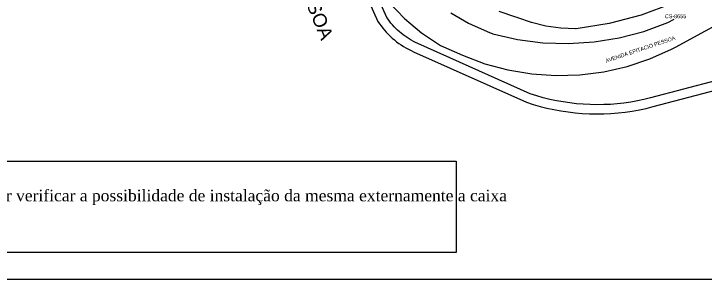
# Model space of a CAD drawing. Header units: metres. Extents: x -1286 to -445, y -500 to 94.
# Drawn here: x -1098.6 to -919.9, y -499.8 to -431.1 of the extents above; entities that cross this region are included whole.
import ezdxf

# ---------------------------------------------------------------- set-up
doc = ezdxf.new("R2010")
doc.units = ezdxf.units.M
for name, color, linetype in [('10.0-Cartográfico', 252, 'Continuous'), ('10.1-Caixas Subterrâneas', 5, 'Continuous'), ('MUB_SEGMENTO', 7, 'Continuous')]:
    doc.layers.add(name, color=color, linetype=linetype)
doc.styles.add('ARIAL', font='arial.ttf')

msp = doc.modelspace()

# ---------------------------------------------------------------- linework, layer by layer
at = {"color": 0}
for p, q in [((-1262.5, -469.23), (-984.25, -469.23)), ((-984.25, -469.23), (-984.25, -492.93)), ((-984.25, -492.93), (-1262.5, -492.93))]:
    msp.add_line(p, q, dxfattribs=at)
msp.add_lwpolyline([(-1286.07, -499.81), (-445.07, -499.81), (-445.07, 94.19), (-1286.07, 94.19)], close=True)
at = {"layer": '10.0-Cartográfico', "color": 4}
for points in [[(-1031.28, -361.68), (-1007.71, -419.44), (-1005.12, -423.58), (-1001.61, -428.1), (-997.62, -432.25), (-993.17, -436), (-988.27, -439.23), (-982.61, -441.81), (-976.84, -443.99), (-970.85, -445.59), (-964.71, -446.62), (-958.49, -447.03), (-952.26, -446.85), (-946.08, -446.06), (-940.02, -444.69), (-934.16, -442.72), (-928.55, -440.21), (-927.55, -439.69), (-776.19, -357.11)], [(-1028.85, -378.63), (-1004.49, -433.04), (-1004.1, -433.63), (-1003.68, -434.21), (-1003.25, -434.77), (-1002.79, -435.32), (-1002.31, -435.85), (-1001.82, -436.37), (-1001.3, -436.87), (-1000.77, -437.36), (-1000.22, -437.83), (-999.65, -438.28), (-999.06, -438.71), (-998.46, -439.12), (-997.85, -439.52), (-997.22, -439.89), (-996.58, -440.25), (-995.92, -440.58), (-995.25, -440.89), (-966.07, -453.99), (-964.32, -454.55), (-962.55, -455.05), (-960.76, -455.5), (-958.96, -455.89), (-957.14, -456.22), (-955.31, -456.49), (-953.47, -456.7), (-951.63, -456.85), (-949.78, -456.95), (-947.92, -456.98), (-946.07, -456.95), (-944.22, -456.87), (-942.37, -456.72), (-940.53, -456.52), (-938.7, -456.25), (-936.88, -455.93), (-935.08, -455.55), (-933.29, -455.11), (-907.59, -448.35)], [(-908.41, -446.11), (-933.98, -452.83), (-935.68, -453.25), (-937.4, -453.61), (-939.12, -453.92), (-940.86, -454.17), (-942.6, -454.37), (-944.35, -454.51), (-946.1, -454.59), (-947.86, -454.62), (-949.62, -454.59), (-951.37, -454.5), (-953.12, -454.36), (-954.87, -454.16), (-956.6, -453.9), (-958.32, -453.59), (-960.04, -453.23), (-961.73, -452.81), (-963.41, -452.34), (-965.08, -451.81), (-994.14, -438.77), (-994.72, -438.49), (-995.29, -438.2), (-995.85, -437.9), (-996.4, -437.57), (-996.93, -437.23), (-997.45, -436.87), (-997.96, -436.5), (-998.46, -436.11), (-998.94, -435.71), (-999.41, -435.29), (-999.86, -434.85), (-1000.29, -434.4), (-1000.71, -433.94), (-1001.11, -433.47), (-1001.49, -432.98), (-1001.86, -432.48), (-1002.2, -431.98), (-1026.46, -377.78)], [(-928.54, -428.47), (-936.4, -431.39), (-944.7, -433.58), (-953.21, -434.95), (-953.35, -434.95), (-957.21, -434.78), (-961.03, -434.25), (-964.78, -433.35), (-968.29, -432.13), (-968.49, -432.06), (-968.84, -431.96), (-973.15, -430.46)], [(-985.59, -430.84), (-981.04, -433.48), (-976.23, -435.67), (-974.77, -436.22), (-968.35, -437.71), (-961.8, -438.57), (-955.18, -438.78), (-948.58, -438.35), (-942.06, -437.29), (-935.69, -435.61), (-929.55, -433.31), (-927.84, -432.48)]]:
    msp.add_lwpolyline(points, dxfattribs=at)

# ---------------------------------------------------------------- texts
at = {"insert": (-1261.44, -471.63), "char_height": 3, "width": 277.1819, "attachment_point": 1, "style": 'ARIAL'}
msp.add_mtext('Medidas das caixas internas =  Largura x Altura x Profundidade (cm)\\PObs.:{\\fTimes New Roman|b0|i0|c0|p16;Caso o tamanho da caixa de telefonia não comporte a CDOIA para instalação, favor verificar a possibilidade de instalação da mesma externamente a caixa}', dxfattribs=at)
at = {"layer": '10.1-Caixas Subterrâneas', "color": 30, "style": 'ARIAL'}
msp.add_text('CS-8655', height=1, dxfattribs=at).set_placement((-930.29, -432.2))
at = {"layer": 'MUB_SEGMENTO', "color": 5, "style": 'ARIAL'}
msp.add_text('AVENIDA EPITACIO PESSOA', height=3.5, rotation=292.1037, dxfattribs=at).set_placement((-1044.38, -376.02))
at = {"layer": 'MUB_SEGMENTO', "color": 255}
msp.add_text('AVENIDA EPITACIO PESSOA', height=1, rotation=18.5782, dxfattribs=at).set_placement((-945.47, -443.75))

doc.saveas('drawing.dxf')
